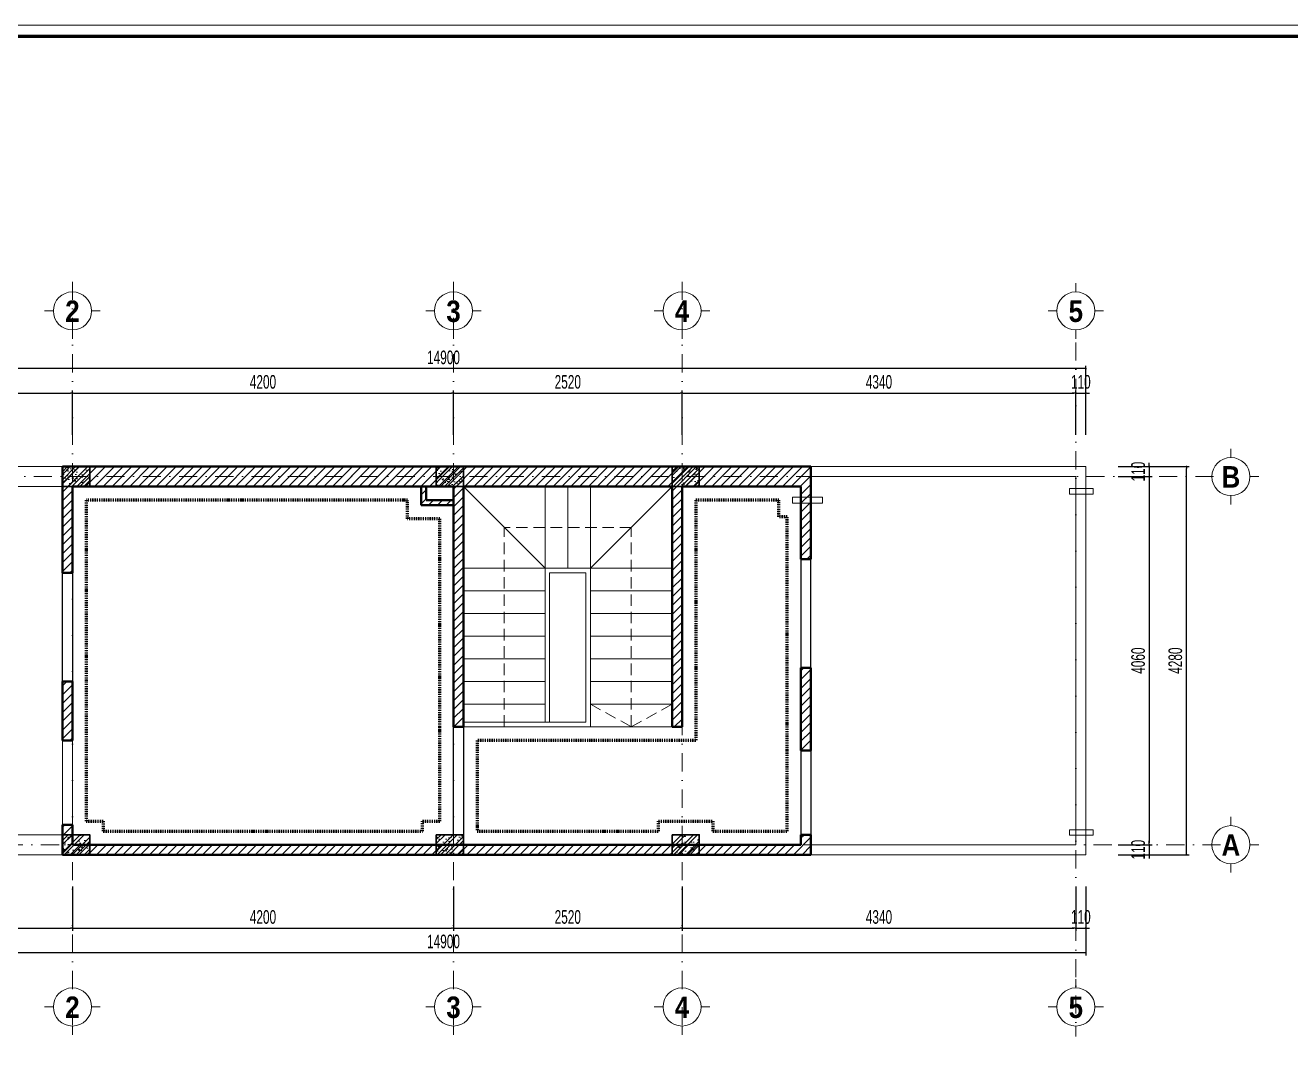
# Model space of a CAD drawing. Header units: millimetres. Extents: x 2565303 to 2664360, y -865723 to -262051.
# Drawn here: x 2637124 to 2651072, y -769496 to -758164 of the extents above; entities that cross this region are included whole.
import ezdxf
from ezdxf.enums import TextEntityAlignment as Align

# ---------------------------------------------------------------- set-up
doc = ezdxf.new("R2010")
doc.units = ezdxf.units.MM
doc.header["$LTSCALE"] = 10
doc.header["$MEASUREMENT"] = 0
for name, pattern in [('DASHDOT', [1, 0.5, -0.25, 0, -0.25]), ('DASHDOT2', [0.5, 0.25, -0.125, 0, -0.125]), ('HIDDEN', [9.525, 6.35, -3.175])]:
    doc.linetypes.add(name, pattern=pattern)
doc.layers.get('0').update_dxf_attribs({"linetype": 'CONTINUOUS'})
doc.layers.get('DEFPOINTS').update_dxf_attribs({"color": 10, "linetype": 'CONTINUOUS'})
for name, color, linetype, lineweight in [('- Nội Thất', 83, 'CONTINUOUS', 25), ('-thay1', 7, 'CONTINUOUS', 18), ('LC Dim', 8, 'CONTINUOUS', 13), ('LC Hatch', 252, 'CONTINUOUS', 5), ('LC ISO', 153, 'CONTINUOUS', 13), ('LC MANH DUT', 35, 'HIDDEN', 5), ('LC Net dam 1', 30, 'CONTINUOUS', 30), ('LC Net dam2', 6, 'CONTINUOUS', 40), ('LC Net dam3', 1, 'CONTINUOUS', 60), ('LC Net manh', 250, 'CONTINUOUS', 5), ('LC Net truc', 134, 'DASHDOT', 5), ('LC Text1', 20, 'CONTINUOUS', 13)]:
    doc.layers.add(name, color=color, linetype=linetype, lineweight=lineweight)
doc.layers.add('Khungten_LCDI', color=7, linetype='CONTINUOUS')
doc.layers.add('M3', color=3, linetype='CONTINUOUS')
doc.styles.add('HOATBIF', font='hoatbif.shx', dxfattribs={"width": 0.65})
doc.styles.add('Khungten', font='', dxfattribs={"width": 0.9, "height": 5000})
doc.styles.add('LC 1', font='')
doc.styles.add('Title', font='', dxfattribs={"width": 0.8})
doc.styles.get('Khungten').set_extended_font_data('.VnAvantH')
doc.styles.get('LC 1').set_extended_font_data('.VnAvantH', bold=True)
doc.styles.get('Title').set_extended_font_data('.VnBlackH')
doc.dimstyles.new('1-100 (1-60)', dxfattribs={"dimscale": 60, "dimtxt": 2.5, "dimasz": 0.35, "dimexe": 0.5, "dimexo": 0, "dimgap": 0.8, "dimtad": 1, "dimdec": 0, "dimzin": 0, "dimdsep": 46, "dimtxsty": 'HOATBIF', "dimblk1": 'DOT', "dimblk2": 'DOT', "dimsah": 1, "dimcen": -1, "dimdle": 1, "dimclrd": 256, "dimclre": 256, "dimclrt": 4, "dimadec": 3, "dimazin": 2, "dimtfac": 0.333333, "dimtdec": 0, "dimtix": 1, "dimtmove": 2, "dimatfit": 3, "dimldrblk": 'DOT', "dimfxl": 1, "dimtvp": 0.833333, "dimtolj": 1, "dimtzin": 0, "dimarcsym": 0})

# ---------------------------------------------------------------- blocks, each defined once
blk = doc.blocks.new('DOT')
at = {"layer": 'M3', "color": 0, "linetype": 'ByBlock'}
blk.add_line((-0.5, 0), (-1, 0), dxfattribs=at)
at = {"layer": 'M3', "color": 0, "linetype": 'ByBlock', "const_width": 0.5}
blk.add_lwpolyline([(-0.25, 0, 1), (0.25, 0, 1)], format="xyb", close=True, dxfattribs=at)
blk = doc.blocks.new('*D877')
at = {"layer": 'DEFPOINTS', "color": 0, "transparency": 16777216}
for p in [(2637644, -762221), (2634924, -762637), (2637644, -762637)]:
    blk.add_point(p, dxfattribs=at)
at = {"layer": 'LC Dim', "lineweight": -2, "transparency": 16777216}
for p, q in [((2634924, -762637), (2634924, -762191)), ((2634945, -762221), (2637623, -762221)), ((2637644, -762637), (2637644, -762191))]:
    blk.add_line(p, q, dxfattribs=at)
at = {"layer": 'LC Dim', "lineweight": -2, "transparency": 16777216, "xscale": 21, "yscale": 21, "zscale": 21, "rotation": 180}
blk.add_blockref('DOT', (2634924, -762221), dxfattribs=at)
at = {"layer": 'LC Dim', "lineweight": -2, "transparency": 16777216, "xscale": 21, "yscale": 21, "zscale": 21}
blk.add_blockref('DOT', (2637644, -762221), dxfattribs=at)
at = {"layer": 'LC Dim', "color": 4, "transparency": 16777216, "insert": (2636284, -762098), "char_height": 150, "attachment_point": 5, "style": 'HOATBIF'}
blk.add_mtext('\\A1;2720', dxfattribs=at)
blk = doc.blocks.new('*D878')
at = {"layer": 'DEFPOINTS', "color": 0, "transparency": 16777216}
for p in [(2641844, -762221), (2637644, -762681), (2641844, -762681)]:
    blk.add_point(p, dxfattribs=at)
at = {"layer": 'LC Dim', "lineweight": -2, "transparency": 16777216}
for p, q in [((2637644, -762681), (2637644, -762191)), ((2637665, -762221), (2641823, -762221)), ((2641844, -762681), (2641844, -762191))]:
    blk.add_line(p, q, dxfattribs=at)
at = {"layer": 'LC Dim', "lineweight": -2, "transparency": 16777216, "xscale": 21, "yscale": 21, "zscale": 21, "rotation": 180}
blk.add_blockref('DOT', (2637644, -762221), dxfattribs=at)
at = {"layer": 'LC Dim', "lineweight": -2, "transparency": 16777216, "xscale": 21, "yscale": 21, "zscale": 21}
blk.add_blockref('DOT', (2641844, -762221), dxfattribs=at)
at = {"layer": 'LC Dim', "color": 4, "transparency": 16777216, "insert": (2639744, -762098), "char_height": 150, "attachment_point": 5, "style": 'HOATBIF'}
blk.add_mtext('\\A1;4200', dxfattribs=at)
blk = doc.blocks.new('*D879')
at = {"layer": 'DEFPOINTS', "color": 0, "transparency": 16777216}
for p in [(2644364, -762221), (2641844, -762681), (2644364, -762681)]:
    blk.add_point(p, dxfattribs=at)
at = {"layer": 'LC Dim', "lineweight": -2, "transparency": 16777216}
for p, q in [((2641844, -762681), (2641844, -762191)), ((2641865, -762221), (2644343, -762221)), ((2644364, -762681), (2644364, -762191))]:
    blk.add_line(p, q, dxfattribs=at)
at = {"layer": 'LC Dim', "lineweight": -2, "transparency": 16777216, "xscale": 21, "yscale": 21, "zscale": 21, "rotation": 180}
blk.add_blockref('DOT', (2641844, -762221), dxfattribs=at)
at = {"layer": 'LC Dim', "lineweight": -2, "transparency": 16777216, "xscale": 21, "yscale": 21, "zscale": 21}
blk.add_blockref('DOT', (2644364, -762221), dxfattribs=at)
at = {"layer": 'LC Dim', "color": 4, "transparency": 16777216, "insert": (2643104, -762098), "char_height": 150, "attachment_point": 5, "style": 'HOATBIF'}
blk.add_mtext('\\A1;2520', dxfattribs=at)
blk = doc.blocks.new('*D880')
at = {"layer": 'DEFPOINTS', "color": 0, "transparency": 16777216}
for p in [(2648704, -762221), (2644364, -762681), (2648704, -762681)]:
    blk.add_point(p, dxfattribs=at)
at = {"layer": 'LC Dim', "lineweight": -2, "transparency": 16777216}
for p, q in [((2644364, -762681), (2644364, -762191)), ((2644385, -762221), (2648683, -762221)), ((2648704, -762681), (2648704, -762191))]:
    blk.add_line(p, q, dxfattribs=at)
at = {"layer": 'LC Dim', "lineweight": -2, "transparency": 16777216, "xscale": 21, "yscale": 21, "zscale": 21, "rotation": 180}
blk.add_blockref('DOT', (2644364, -762221), dxfattribs=at)
at = {"layer": 'LC Dim', "lineweight": -2, "transparency": 16777216, "xscale": 21, "yscale": 21, "zscale": 21}
blk.add_blockref('DOT', (2648704, -762221), dxfattribs=at)
at = {"layer": 'LC Dim', "color": 4, "transparency": 16777216, "insert": (2646534, -762098), "char_height": 150, "attachment_point": 5, "style": 'HOATBIF'}
blk.add_mtext('\\A1;4340', dxfattribs=at)
blk = doc.blocks.new('*D881')
at = {"layer": 'DEFPOINTS', "color": 0, "transparency": 16777216}
for p in [(2648814, -762221), (2648704, -762681), (2648814, -762681)]:
    blk.add_point(p, dxfattribs=at)
at = {"layer": 'LC Dim', "lineweight": -2, "transparency": 16777216}
for p, q in [((2648683, -762221), (2648662, -762221)), ((2648704, -762681), (2648704, -762191)), ((2648704, -762221), (2648814, -762221)), ((2648814, -762681), (2648814, -762191)), ((2648835, -762221), (2648856, -762221))]:
    blk.add_line(p, q, dxfattribs=at)
at = {"layer": 'LC Dim', "lineweight": -2, "transparency": 16777216, "xscale": 21, "yscale": 21, "zscale": 21}
blk.add_blockref('DOT', (2648704, -762221), dxfattribs=at)
at = {"layer": 'LC Dim', "lineweight": -2, "transparency": 16777216, "xscale": 21, "yscale": 21, "zscale": 21, "rotation": 180}
blk.add_blockref('DOT', (2648814, -762221), dxfattribs=at)
at = {"layer": 'LC Dim', "color": 4, "transparency": 16777216, "insert": (2648759, -762098), "char_height": 150, "attachment_point": 5, "style": 'HOATBIF'}
blk.add_mtext('\\A1;110', dxfattribs=at)
blk = doc.blocks.new('*D882')
at = {"layer": 'DEFPOINTS', "color": 0, "transparency": 16777216}
for p in [(2633914, -761951), (2633914, -762681), (2648814, -762681)]:
    blk.add_point(p, dxfattribs=at)
at = {"layer": 'LC Dim', "lineweight": -2, "transparency": 16777216}
for p, q in [((2633914, -762681), (2633914, -761921)), ((2648793, -761951), (2633935, -761951)), ((2648814, -762681), (2648814, -761921))]:
    blk.add_line(p, q, dxfattribs=at)
at = {"layer": 'LC Dim', "lineweight": -2, "transparency": 16777216, "xscale": 21, "yscale": 21, "zscale": 21, "rotation": 180}
blk.add_blockref('DOT', (2633914, -761951), dxfattribs=at)
at = {"layer": 'LC Dim', "lineweight": -2, "transparency": 16777216, "xscale": 21, "yscale": 21, "zscale": 21}
blk.add_blockref('DOT', (2648814, -761951), dxfattribs=at)
at = {"layer": 'LC Dim', "color": 4, "transparency": 16777216, "insert": (2641734, -761828), "char_height": 150, "attachment_point": 5, "style": 'HOATBIF'}
blk.add_mtext('\\A1;14900', dxfattribs=at)
blk = doc.blocks.new('*D884')
at = {"layer": 'DEFPOINTS', "color": 0, "transparency": 16777216}
for p in [(2634924, -767663), (2637644, -767663), (2637644, -768123)]:
    blk.add_point(p, dxfattribs=at)
at = {"layer": 'LC Dim', "lineweight": -2, "transparency": 16777216}
for p, q in [((2634924, -767663), (2634924, -768153)), ((2637644, -767663), (2637644, -768153)), ((2634945, -768123), (2637623, -768123))]:
    blk.add_line(p, q, dxfattribs=at)
at = {"layer": 'LC Dim', "lineweight": -2, "transparency": 16777216, "xscale": 21, "yscale": 21, "zscale": 21, "rotation": 180}
blk.add_blockref('DOT', (2634924, -768123), dxfattribs=at)
at = {"layer": 'LC Dim', "lineweight": -2, "transparency": 16777216, "xscale": 21, "yscale": 21, "zscale": 21}
blk.add_blockref('DOT', (2637644, -768123), dxfattribs=at)
at = {"layer": 'LC Dim', "color": 4, "transparency": 16777216, "insert": (2636284, -768000), "char_height": 150, "attachment_point": 5, "style": 'HOATBIF'}
blk.add_mtext('\\A1;2720', dxfattribs=at)
blk = doc.blocks.new('*D885')
at = {"layer": 'DEFPOINTS', "color": 0, "transparency": 16777216}
for p in [(2637644, -767663), (2641844, -767663), (2641844, -768123)]:
    blk.add_point(p, dxfattribs=at)
at = {"layer": 'LC Dim', "lineweight": -2, "transparency": 16777216}
for p, q in [((2637644, -767663), (2637644, -768153)), ((2641844, -767663), (2641844, -768153)), ((2637665, -768123), (2641823, -768123))]:
    blk.add_line(p, q, dxfattribs=at)
at = {"layer": 'LC Dim', "lineweight": -2, "transparency": 16777216, "xscale": 21, "yscale": 21, "zscale": 21, "rotation": 180}
blk.add_blockref('DOT', (2637644, -768123), dxfattribs=at)
at = {"layer": 'LC Dim', "lineweight": -2, "transparency": 16777216, "xscale": 21, "yscale": 21, "zscale": 21}
blk.add_blockref('DOT', (2641844, -768123), dxfattribs=at)
at = {"layer": 'LC Dim', "color": 4, "transparency": 16777216, "insert": (2639744, -768000), "char_height": 150, "attachment_point": 5, "style": 'HOATBIF'}
blk.add_mtext('\\A1;4200', dxfattribs=at)
blk = doc.blocks.new('*D886')
at = {"layer": 'DEFPOINTS', "color": 0, "transparency": 16777216}
for p in [(2641844, -767663), (2644364, -767663), (2644364, -768123)]:
    blk.add_point(p, dxfattribs=at)
at = {"layer": 'LC Dim', "lineweight": -2, "transparency": 16777216}
for p, q in [((2641844, -767663), (2641844, -768153)), ((2644364, -767663), (2644364, -768153)), ((2641865, -768123), (2644343, -768123))]:
    blk.add_line(p, q, dxfattribs=at)
at = {"layer": 'LC Dim', "lineweight": -2, "transparency": 16777216, "xscale": 21, "yscale": 21, "zscale": 21, "rotation": 180}
blk.add_blockref('DOT', (2641844, -768123), dxfattribs=at)
at = {"layer": 'LC Dim', "lineweight": -2, "transparency": 16777216, "xscale": 21, "yscale": 21, "zscale": 21}
blk.add_blockref('DOT', (2644364, -768123), dxfattribs=at)
at = {"layer": 'LC Dim', "color": 4, "transparency": 16777216, "insert": (2643104, -768000), "char_height": 150, "attachment_point": 5, "style": 'HOATBIF'}
blk.add_mtext('\\A1;2520', dxfattribs=at)
blk = doc.blocks.new('*D887')
at = {"layer": 'DEFPOINTS', "color": 0, "transparency": 16777216}
for p in [(2644364, -767663), (2648704, -767663), (2648704, -768123)]:
    blk.add_point(p, dxfattribs=at)
at = {"layer": 'LC Dim', "lineweight": -2, "transparency": 16777216}
for p, q in [((2644364, -767663), (2644364, -768153)), ((2648704, -767663), (2648704, -768153)), ((2644385, -768123), (2648683, -768123))]:
    blk.add_line(p, q, dxfattribs=at)
at = {"layer": 'LC Dim', "lineweight": -2, "transparency": 16777216, "xscale": 21, "yscale": 21, "zscale": 21, "rotation": 180}
blk.add_blockref('DOT', (2644364, -768123), dxfattribs=at)
at = {"layer": 'LC Dim', "lineweight": -2, "transparency": 16777216, "xscale": 21, "yscale": 21, "zscale": 21}
blk.add_blockref('DOT', (2648704, -768123), dxfattribs=at)
at = {"layer": 'LC Dim', "color": 4, "transparency": 16777216, "insert": (2646534, -768000), "char_height": 150, "attachment_point": 5, "style": 'HOATBIF'}
blk.add_mtext('\\A1;4340', dxfattribs=at)
blk = doc.blocks.new('*D888')
at = {"layer": 'DEFPOINTS', "color": 0, "transparency": 16777216}
for p in [(2648704, -767663), (2648814, -767663), (2648814, -768123)]:
    blk.add_point(p, dxfattribs=at)
at = {"layer": 'LC Dim', "lineweight": -2, "transparency": 16777216}
for p, q in [((2648704, -767663), (2648704, -768153)), ((2648814, -767663), (2648814, -768153)), ((2648683, -768123), (2648662, -768123)), ((2648704, -768123), (2648814, -768123)), ((2648835, -768123), (2648856, -768123))]:
    blk.add_line(p, q, dxfattribs=at)
at = {"layer": 'LC Dim', "lineweight": -2, "transparency": 16777216, "xscale": 21, "yscale": 21, "zscale": 21}
blk.add_blockref('DOT', (2648704, -768123), dxfattribs=at)
at = {"layer": 'LC Dim', "lineweight": -2, "transparency": 16777216, "xscale": 21, "yscale": 21, "zscale": 21, "rotation": 180}
blk.add_blockref('DOT', (2648814, -768123), dxfattribs=at)
at = {"layer": 'LC Dim', "color": 4, "transparency": 16777216, "insert": (2648759, -768000), "char_height": 150, "attachment_point": 5, "style": 'HOATBIF'}
blk.add_mtext('\\A1;110', dxfattribs=at)
blk = doc.blocks.new('*D889')
at = {"layer": 'DEFPOINTS', "color": 0, "transparency": 16777216}
for p in [(2633914, -767663), (2648814, -767663), (2633914, -768393)]:
    blk.add_point(p, dxfattribs=at)
at = {"layer": 'LC Dim', "lineweight": -2, "transparency": 16777216}
for p, q in [((2633914, -767663), (2633914, -768423)), ((2648814, -767663), (2648814, -768423)), ((2648793, -768393), (2633935, -768393))]:
    blk.add_line(p, q, dxfattribs=at)
at = {"layer": 'LC Dim', "lineweight": -2, "transparency": 16777216, "xscale": 21, "yscale": 21, "zscale": 21, "rotation": 180}
blk.add_blockref('DOT', (2633914, -768393), dxfattribs=at)
at = {"layer": 'LC Dim', "lineweight": -2, "transparency": 16777216, "xscale": 21, "yscale": 21, "zscale": 21}
blk.add_blockref('DOT', (2648814, -768393), dxfattribs=at)
at = {"layer": 'LC Dim', "color": 4, "transparency": 16777216, "insert": (2641734, -768270), "char_height": 150, "attachment_point": 5, "style": 'HOATBIF'}
blk.add_mtext('\\A1;14900', dxfattribs=at)
blk = doc.blocks.new('*D894')
at = {"layer": 'DEFPOINTS', "color": 0, "transparency": 16777216}
for p in [(2649169, -763032), (2649169, -763142), (2649514, -763142)]:
    blk.add_point(p, dxfattribs=at)
at = {"layer": 'LC Dim', "lineweight": -2, "transparency": 16777216}
for p, q in [((2649169, -763032), (2649544, -763032)), ((2649514, -763011), (2649514, -762990)), ((2649514, -763032), (2649514, -763142)), ((2649169, -763142), (2649544, -763142)), ((2649514, -763163), (2649514, -763184))]:
    blk.add_line(p, q, dxfattribs=at)
at = {"layer": 'LC Dim', "lineweight": -2, "transparency": 16777216, "xscale": 21, "yscale": 21, "zscale": 21}
for p, rotation in [((2649514, -763032), 270), ((2649514, -763142), 90)]:
    blk.add_blockref('DOT', p, dxfattribs=dict(at, rotation=rotation))
at = {"layer": 'LC Dim', "color": 4, "transparency": 16777216, "insert": (2649391, -763087), "char_height": 150, "attachment_point": 5, "rotation": 90, "style": 'HOATBIF'}
blk.add_mtext('\\A1;110', dxfattribs=at)
blk = doc.blocks.new('*D895')
at = {"layer": 'DEFPOINTS', "color": 0, "transparency": 16777216}
for p in [(2649169, -763142), (2649169, -767202), (2649514, -767202)]:
    blk.add_point(p, dxfattribs=at)
at = {"layer": 'LC Dim', "lineweight": -2, "transparency": 16777216}
for p, q in [((2649169, -763142), (2649544, -763142)), ((2649514, -763163), (2649514, -767181)), ((2649169, -767202), (2649544, -767202))]:
    blk.add_line(p, q, dxfattribs=at)
at = {"layer": 'LC Dim', "lineweight": -2, "transparency": 16777216, "xscale": 21, "yscale": 21, "zscale": 21}
for p, rotation in [((2649514, -763142), 90), ((2649514, -767202), 270)]:
    blk.add_blockref('DOT', p, dxfattribs=dict(at, rotation=rotation))
at = {"layer": 'LC Dim', "color": 4, "transparency": 16777216, "insert": (2649391, -765172), "char_height": 150, "attachment_point": 5, "rotation": 90, "style": 'HOATBIF'}
blk.add_mtext('\\A1;4060', dxfattribs=at)
blk = doc.blocks.new('*D896')
at = {"layer": 'DEFPOINTS', "color": 0, "transparency": 16777216}
for p in [(2649169, -767202), (2649169, -767312), (2649514, -767312)]:
    blk.add_point(p, dxfattribs=at)
at = {"layer": 'LC Dim', "lineweight": -2, "transparency": 16777216}
for p, q in [((2649169, -767202), (2649544, -767202)), ((2649514, -767181), (2649514, -767160)), ((2649514, -767202), (2649514, -767312)), ((2649169, -767312), (2649544, -767312)), ((2649514, -767333), (2649514, -767354))]:
    blk.add_line(p, q, dxfattribs=at)
at = {"layer": 'LC Dim', "lineweight": -2, "transparency": 16777216, "xscale": 21, "yscale": 21, "zscale": 21}
for p, rotation in [((2649514, -767202), 270), ((2649514, -767312), 90)]:
    blk.add_blockref('DOT', p, dxfattribs=dict(at, rotation=rotation))
at = {"layer": 'LC Dim', "color": 4, "transparency": 16777216, "insert": (2649391, -767257), "char_height": 150, "attachment_point": 5, "rotation": 90, "style": 'HOATBIF'}
blk.add_mtext('\\A1;110', dxfattribs=at)
blk = doc.blocks.new('*D897')
at = {"layer": 'DEFPOINTS', "color": 0, "transparency": 16777216}
for p in [(2649169, -763032), (2649924, -763032), (2649169, -767312)]:
    blk.add_point(p, dxfattribs=at)
at = {"layer": 'LC Dim', "lineweight": -2, "transparency": 16777216}
for p, q in [((2649169, -763032), (2649954, -763032)), ((2649924, -767291), (2649924, -763053)), ((2649169, -767312), (2649954, -767312))]:
    blk.add_line(p, q, dxfattribs=at)
at = {"layer": 'LC Dim', "lineweight": -2, "transparency": 16777216, "xscale": 21, "yscale": 21, "zscale": 21}
for p, rotation in [((2649924, -763032), 90), ((2649924, -767312), 270)]:
    blk.add_blockref('DOT', p, dxfattribs=dict(at, rotation=rotation))
at = {"layer": 'LC Dim', "color": 4, "transparency": 16777216, "insert": (2649801, -765172), "char_height": 150, "attachment_point": 5, "rotation": 90, "style": 'HOATBIF'}
blk.add_mtext('\\A1;4280', dxfattribs=at)
blk = doc.blocks.new('lcdi fix')
at = {"layer": 'DEFPOINTS', "lineweight": 0}
blk.add_lwpolyline([(-1200, -14850), (-1200, 14850), (40800, 14850), (40800, -14850)], close=True, dxfattribs=at)
at = {"layer": 'Khungten_LCDI', "color": 5, "lineweight": 60}
blk.add_lwpolyline([(0, -14650), (0, 14650), (40600, 14650), (40600, -14650)], close=True, dxfattribs=at)
at = {"color": 7, "style": 'Khungten', "width": 0.8}
for tag, p in [('REVISION', (39499, -10746)), ('NGAYHT', (39546, -11609))]:
    blk.add_attdef(tag, text='', height=200, dxfattribs=at).set_placement(p, align=Align.CENTER)
at = {"layer": 'LC Text1', "style": 'Title', "width": 1.485915}
for tag, p, p2 in [('TENBANVE1', (36913, -8886), (40339, -8886)), ('TENBANVE2', (36913, -9562), (40339, -9562))]:
    blk.add_attdef(tag, text='', height=250, dxfattribs=at).set_placement(p, p2, align=Align.FIT)
at = {"layer": 'LC Text1', "style": 'Title', "width": 0.7}
blk.add_attdef('SOBANVE', text='', height=250, dxfattribs=at).set_placement((39562, -13896), align=Align.CENTER)
blk = doc.blocks.new('c22x30')
at = {"layer": 'LC Hatch'}
h = blk.add_hatch(dxfattribs=at)
h.set_pattern_fill('BTCT', color=256, scale=25)
h.set_pattern_definition([(50, (-619188.45, -138015.9), (179.315046, -15.688034), [18.75, -206.25]), (355, (-619188.45, -138015.9), (-34.687833, 188.048033), [15, -165]), (100.4514, (-619173.5, -138017.21), (144.627345, 172.359886), [15.93505, -175.28553]), (46.1842, (-619188.45, -137965.9), (266.81026, -41.37975), [28.125, -309.375]), (96.6356, (-619166.22, -137969.35), (233.66568, 243.52947), [23.90257, -262.92825]), (351.1842, (-619188.45, -137965.9), (233.66549, 243.52965), [22.5, -247.5]), (21, (-619163.45, -137978.4), (149.226763, -100.654723), [18.75, -206.25]), (326, (-619163.45, -137978.4), (60.828833, 181.28751), [15, -165]), (71.4514, (-619151.02, -137986.79), (210.055657, 80.632624), [15.93505, -175.28553]), (37.5, (-619188.45, -138015.9), (3.039964, 83.2234635), [0, -163, 0, -167.5, 0, -165.625]), (7.5, (-619188.45, -138015.9), (65.767384, 98.602928), [0, -95.5, 0, -159.25, 0, -63.125]), (327.5, (-619244.2, -138015.9), (133.455609, -5.638718), [0, -62.5, 0, -195, 0, -258.75]), (317.5, (-619269.2, -138015.9), (145.796542, 25.026246), [0, -81.25, 0, -129.5, 0, -183.75]), (45, (-619188.45, -138015.9), (-66.291261, 66.291261), []), (45, (-619144.26, -138015.9), (-66.291261, 66.291261), [])])
h.paths.add_polyline_path([(0, 0), (0, -220), (300, -220), (300, 0)])
at = {"layer": 'LC Net dam 1'}
blk.add_lwpolyline([(0, 0), (300, 0), (300, -220), (0, -220)], close=True, dxfattribs=at)
blk = doc.blocks.new('TTRUC')
at = {"layer": 'LC ISO'}
for p, q in [((0, 6.95), (0, 10.13)), ((-6.95, 0), (-10.13, 0)), ((6.95, 0), (10.13, 0)), ((0, -6.95), (0, -10.13))]:
    blk.add_line(p, q, dxfattribs=at)
at = {"layer": 'LC Net manh'}
blk.add_circle((0, 0), 6.95, dxfattribs=at)

msp = doc.modelspace()

# ---------------------------------------------------------------- hatches: boundary and pattern name
at = {"layer": 'LC Hatch', "ltscale": 0.3}
h = msp.add_hatch(dxfattribs=at)
h.set_pattern_fill('ANSI31', color=256, scale=550, style=0)
h.set_pattern_definition([(45, (-67883.726, -298151.43), (-48.6135912, 48.6135912), [])])
h.paths.add_polyline_path([(2641843.8, -763402), (2641543.8, -763402), (2641543.8, -763252), (2641488.8, -763252), (2641488.8, -763457), (2641843.8, -763457)], flags=17)
h.paths.add_polyline_path([(2637643.8, -765402), (2637533.8, -765402), (2637533.8, -766052), (2637643.8, -766052)])
h.paths.add_polyline_path([(2645783.8, -767092), (2645673.8, -767092), (2645673.8, -767202), (2640343.8, -767202), (2640233.8, -767202), (2637643.8, -767202), (2637643.8, -766982), (2637533.8, -766982), (2637533.8, -767312), (2645783.8, -767312)])
h.paths.add_polyline_path([(2645783.8, -765252), (2645673.8, -765252), (2645673.8, -766162), (2645783.8, -766162)])
h.paths.add_polyline_path([(2645783.8, -763032), (2637533.8, -763032), (2637533.8, -764202), (2637643.8, -764202), (2637643.8, -763252), (2641843.8, -763252), (2641843.8, -765902), (2641953.8, -765902), (2641953.8, -763252), (2644253.8, -763252), (2644253.8, -765902), (2644363.8, -765902), (2644363.8, -763252), (2645673.8, -763252), (2645673.8, -764052), (2645783.8, -764052)])
h.paths.add_polyline_path([(2635033.8, -767092), (2633913.8, -767092), (2633913.8, -767312), (2635033.8, -767312)])
h.paths.add_polyline_path([(2635033.8, -763032), (2633913.8, -763032), (2633913.8, -763252), (2635033.8, -763252)])

# ---------------------------------------------------------------- linework, layer by layer
at = {"layer": '- Nội Thất'}
for p, q in [((2645673.8, -766162), (2645673.8, -767092)), ((2645783.8, -766162), (2645783.8, -767092))]:
    msp.add_line(p, q, dxfattribs=at)
for points in [[(2645783.8, -764052), (2645673.8, -764052), (2645673.8, -765252), (2645783.8, -765252)], [(2637533.8, -764202), (2637643.8, -764202), (2637643.8, -765402), (2637533.8, -765402)], [(2641843.8, -765902), (2641953.8, -765902), (2641953.8, -767092), (2641843.8, -767092)]]:
    msp.add_lwpolyline(points, close=True, dxfattribs=at)
at = {"layer": '-thay1'}
for p, q in [((2648813.8, -763032), (2645783.8, -763032)), ((2648813.8, -767312), (2648813.8, -763032)), ((2648703.8, -763142), (2645783.8, -763142)), ((2648703.8, -767202), (2648703.8, -763142)), ((2642853.8, -764152), (2641953.8, -763252)), ((2642853.8, -764152), (2642853.8, -763252)), ((2642853.8, -765852), (2642853.8, -763252)), ((2643103.8, -763252), (2643103.8, -764152)), ((2643353.8, -765902), (2643353.8, -763252)), ((2643353.8, -763252), (2643353.8, -764152)), ((2643353.8, -763252), (2643353.8, -764152)), ((2643353.8, -764152), (2644253.8, -763252)), ((2643103.8, -763412), (2643103.8, -764152)), ((2643103.8, -763412), (2643103.8, -764152)), ((2644253.8, -764152), (2641953.8, -764152)), ((2644253.8, -764152), (2641953.8, -764152)), ((2643353.8, -764152), (2642853.8, -764152)), ((2642853.8, -764152), (2642853.8, -765852)), ((2643303.8, -764202), (2642903.8, -764202)), ((2642903.8, -764202), (2642903.8, -765852)), ((2643303.8, -765852), (2643303.8, -764202)), ((2643353.8, -765902), (2643353.8, -764152)), ((2642853.8, -765652), (2641953.8, -765652)), ((2642853.8, -765652), (2641953.8, -765652)), ((2644253.8, -765652), (2643353.8, -765652)), ((2644253.8, -765652), (2643353.8, -765652)), ((2641953.8, -765852), (2643303.8, -765852)), ((2642853.8, -765902), (2641953.8, -765902)), ((2642853.8, -765902), (2641953.8, -765902)), ((2642853.8, -765902), (2643353.8, -765902)), ((2642853.8, -765902), (2643353.8, -765902)), ((2644253.8, -765902), (2643353.8, -765902)), ((2644253.8, -765902), (2643353.8, -765902)), ((2637533.8, -766052), (2637533.8, -766982)), ((2637643.8, -766052), (2637643.8, -766982)), ((2645783.8, -767202), (2648703.8, -767202)), ((2645783.8, -767312), (2648813.8, -767312))]:
    msp.add_line(p, q, dxfattribs=at)
for points in [[(2635033.8, -763032), (2637533.8, -763032), (2637533.8, -763252), (2635033.8, -763252)], [(2645582, -763370.1), (2645912.9, -763370.1), (2645912.9, -763434.1), (2645582, -763434.1)], [(2648633.4, -763273.1), (2648896.3, -763273.1), (2648896.3, -763334), (2648633.4, -763334)], [(2635033.8, -767092), (2637533.8, -767092), (2637533.8, -767312), (2635033.8, -767312)], [(2648633.4, -767036.9), (2648896.3, -767036.9), (2648896.3, -767097.8), (2648633.4, -767097.8)]]:
    msp.add_lwpolyline(points, close=True, dxfattribs=at)
for points in [[(2642853.8, -764402), (2641953.8, -764402)], [(2644253.8, -764402), (2643353.8, -764402)], [(2642853.8, -764652), (2641953.8, -764652)], [(2644253.8, -764652), (2643353.8, -764652)], [(2642853.8, -764902), (2641953.8, -764902)], [(2644253.8, -764902), (2643353.8, -764902)], [(2642853.8, -765152), (2641953.8, -765152)], [(2644253.8, -765152), (2643353.8, -765152)], [(2642853.8, -765402), (2641953.8, -765402)], [(2644253.8, -765402), (2643353.8, -765402)]]:
    msp.add_lwpolyline(points, dxfattribs=at)
at = {"layer": 'LC MANH DUT', "ltscale": 2}
for p, q in [((2642403.8, -765902), (2642403.8, -763702)), ((2643803.8, -763702), (2642403.8, -763702)), ((2643803.8, -765902), (2643803.8, -763702)), ((2643353.8, -765652), (2643803.8, -765902)), ((2643803.8, -765902), (2644253.8, -765652))]:
    msp.add_line(p, q, dxfattribs=at)
at = {"layer": 'LC Net dam2'}
for p, q in [((2645783.8, -763032), (2637533.8, -763032)), ((2637533.8, -763032), (2637533.8, -764202)), ((2645783.8, -763032), (2645783.8, -764052)), ((2641843.8, -763252), (2637643.8, -763252)), ((2637643.8, -763252), (2637643.8, -764202)), ((2641488.8, -763252), (2641488.8, -763457)), ((2641543.8, -763252), (2641543.8, -763402)), ((2641843.8, -763252), (2641843.8, -765902)), ((2644253.8, -763252), (2641953.8, -763252)), ((2641953.8, -763252), (2641953.8, -765902)), ((2644253.8, -763252), (2644253.8, -765902)), ((2645673.8, -763252), (2644363.8, -763252)), ((2644363.8, -763252), (2644363.8, -765902)), ((2645673.8, -763252), (2645673.8, -764052)), ((2641843.8, -763457), (2641488.8, -763457)), ((2641843.8, -763402), (2641543.8, -763402)), ((2645673.8, -764052), (2645783.8, -764052)), ((2637643.8, -764202), (2637533.8, -764202)), ((2645673.8, -765252), (2645673.8, -766162)), ((2645673.8, -765252), (2645783.8, -765252)), ((2645783.8, -765252), (2645783.8, -766162)), ((2637643.8, -765402), (2637533.8, -765402)), ((2637533.8, -765402), (2637533.8, -766052)), ((2637533.8, -765402), (2637533.8, -766052)), ((2637643.8, -765402), (2637643.8, -766052)), ((2641953.8, -765902), (2641843.8, -765902)), ((2644253.8, -765902), (2644363.8, -765902)), ((2637643.8, -766052), (2637533.8, -766052)), ((2645673.8, -766162), (2645783.8, -766162)), ((2637643.8, -766982), (2637533.8, -766982)), ((2637533.8, -766982), (2637533.8, -767312)), ((2637643.8, -766982), (2637643.8, -767202)), ((2645673.8, -767092), (2645673.8, -767202)), ((2645673.8, -767092), (2645783.8, -767092)), ((2645783.8, -767092), (2645783.8, -767312)), ((2637643.8, -767202), (2640233.8, -767202)), ((2640233.8, -767202), (2640343.8, -767202)), ((2640343.8, -767202), (2645673.8, -767202)), ((2637533.8, -767312), (2645783.8, -767312))]:
    msp.add_line(p, q, dxfattribs=at)
at = {"layer": 'LC Net dam3', "linetype": 'DASHDOT2', "ltscale": 5}
for points in [[(2641693.8, -765902), (2641693.8, -763607), (2641338.8, -763607), (2641338.8, -763402), (2637793.8, -763402), (2637793.8, -764202), (2637793.8, -765402), (2637793.8, -766052), (2637793.8, -766942), (2637983.8, -766942), (2637983.8, -767052), (2641503.8, -767052), (2641503.8, -766942), (2641693.8, -766942)], [(2645523.8, -766162), (2645523.8, -765252), (2645523.8, -764052), (2645523.8, -763584.1), (2645432, -763584.1), (2645432, -763402), (2644513.8, -763402), (2644513.8, -766052), (2644253.8, -766052), (2643353.8, -766052), (2642853.8, -766052), (2642103.8, -766052), (2642103.8, -767052), (2644103.8, -767052), (2644103.8, -766942), (2644703.8, -766942), (2644703.8, -767052), (2645523.8, -767052)]]:
    msp.add_lwpolyline(points, close=True, dxfattribs=at)
at = {"layer": 'LC Net truc', "ltscale": 40}
for p, q in [((2637643.8, -760992.3), (2637643.8, -769318.1)), ((2641843.8, -760992.3), (2641843.8, -769318.1)), ((2644363.8, -760992.3), (2644363.8, -769318.1)), ((2648703.8, -761662.3), (2648703.8, -769318.1)), ((2650221.4, -763142), (2632009.4, -763142)), ((2650300.2, -767202), (2632051.2, -767202))]:
    msp.add_line(p, q, dxfattribs=at)

# ---------------------------------------------------------------- block references
at = {"layer": '-thay1', "xscale": 0.6000000155618181, "yscale": 0.6000000155618181, "zscale": 0.6000000155618181}
msp.add_blockref('lcdi fix', (2630476.3, -767074.3), dxfattribs=at)
at = {"layer": 'LC ISO', "xscale": 30.23532588053422, "yscale": 30.23532588053422, "zscale": 30.23532588053422}
for p in [(2637643.8, -761314.8), (2641843.8, -761314.8), (2644363.8, -761314.8), (2648703.8, -761314.8), (2650413.3, -763142), (2650413.3, -767202), (2637643.8, -768991.6), (2641843.8, -768991.6), (2644363.8, -768991.6), (2648703.8, -768991.6)]:
    msp.add_blockref('TTRUC', p, dxfattribs=at)
at = {"layer": 'LC Net dam 1'}
for p in [(2637533.8, -763032), (2641653.8, -763032), (2644253.8, -763032), (2637533.8, -767092), (2641653.8, -767092), (2644253.8, -767092)]:
    msp.add_blockref('c22x30', p, dxfattribs=at)

# ---------------------------------------------------------------- texts
at = {"layer": 'LC Text1', "ltscale": 0.2, "style": 'LC 1', "width": 0.9}
for s, p in [('2', (2637643.8, -761507.4)), ('3', (2641843.8, -761507.4)), ('4', (2644363.8, -761507.4)), ('5', (2648703.8, -761507.4)), ('b', (2650413.3, -763334.6)), ('a', (2650413.3, -767394.6)), ('2', (2637643.8, -769184.2)), ('3', (2641843.8, -769184.2)), ('4', (2644363.8, -769184.2)), ('5', (2648703.8, -769184.2))]:
    msp.add_text(s, height=236.7, dxfattribs=at).set_placement(p, align=Align.BOTTOM_CENTER)

# ---------------------------------------------------------------- dimensions: what is measured, and where the dimension line sits
at = {"layer": 'LC Dim'}
for base, p1, p2, picture, middle in [((2633913.8, -761951.4), (2648813.8, -762680.9), (2633913.8, -762680.9), '*D882', (2641733.8, -761828.4)), ((2633913.8, -768392.7), (2648813.8, -767663.2), (2633913.8, -767663.2), '*D889', (2641733.8, -768269.7))]:
    dim = msp.add_linear_dim(base=base, p1=p1, p2=p2, dimstyle='1-100 (1-60)', dxfattribs=at)
    dim.commit()
    dim.dimension.update_dxf_attribs({"geometry": picture, "text_midpoint": middle, "dimtype": 160})
for base, p1, p2, picture, middle in [((2637643.8, -762221), (2634923.8, -762637.3), (2637643.8, -762637.3), '*D877', (2636283.8, -762098)), ((2641843.8, -762221), (2637643.8, -762680.9), (2641843.8, -762680.9), '*D878', (2639743.8, -762098)), ((2644363.8, -762221), (2641843.8, -762680.9), (2644363.8, -762680.9), '*D879', (2643103.8, -762098)), ((2648703.8, -762221), (2644363.8, -762680.9), (2648703.8, -762680.9), '*D880', (2646533.8, -762098)), ((2648813.8, -762221), (2648703.8, -762680.9), (2648813.8, -762680.9), '*D881', (2648758.8, -762098)), ((2637643.8, -768123), (2634923.8, -767663.2), (2637643.8, -767663.2), '*D884', (2636283.8, -768000)), ((2641843.8, -768123), (2637643.8, -767663.2), (2641843.8, -767663.2), '*D885', (2639743.8, -768000)), ((2644363.8, -768123), (2641843.8, -767663.2), (2644363.8, -767663.2), '*D886', (2643103.8, -768000)), ((2648703.8, -768123), (2644363.8, -767663.2), (2648703.8, -767663.2), '*D887', (2646533.8, -768000)), ((2648813.8, -768123), (2648703.8, -767663.2), (2648813.8, -767663.2), '*D888', (2648758.8, -768000))]:
    dim = msp.add_linear_dim(base=base, p1=p1, p2=p2, dimstyle='1-100 (1-60)', dxfattribs=at)
    dim.commit()
    dim.dimension.update_dxf_attribs({"geometry": picture, "text_midpoint": middle})
for base, p1, p2, picture, middle in [((2649514, -763142), (2649169, -763032), (2649169, -763142), '*D894', (2649391, -763087)), ((2649923.9, -763032), (2649169, -767312), (2649169, -763032), '*D897', (2649800.9, -765172)), ((2649514, -767202), (2649169, -763142), (2649169, -767202), '*D895', (2649391, -765172)), ((2649514, -767312), (2649169, -767202), (2649169, -767312), '*D896', (2649391, -767257))]:
    dim = msp.add_linear_dim(base=base, p1=p1, p2=p2, angle=90, dimstyle='1-100 (1-60)', dxfattribs=at)
    dim.commit()
    dim.dimension.update_dxf_attribs({"geometry": picture, "text_midpoint": middle})

doc.saveas('drawing.dxf')
